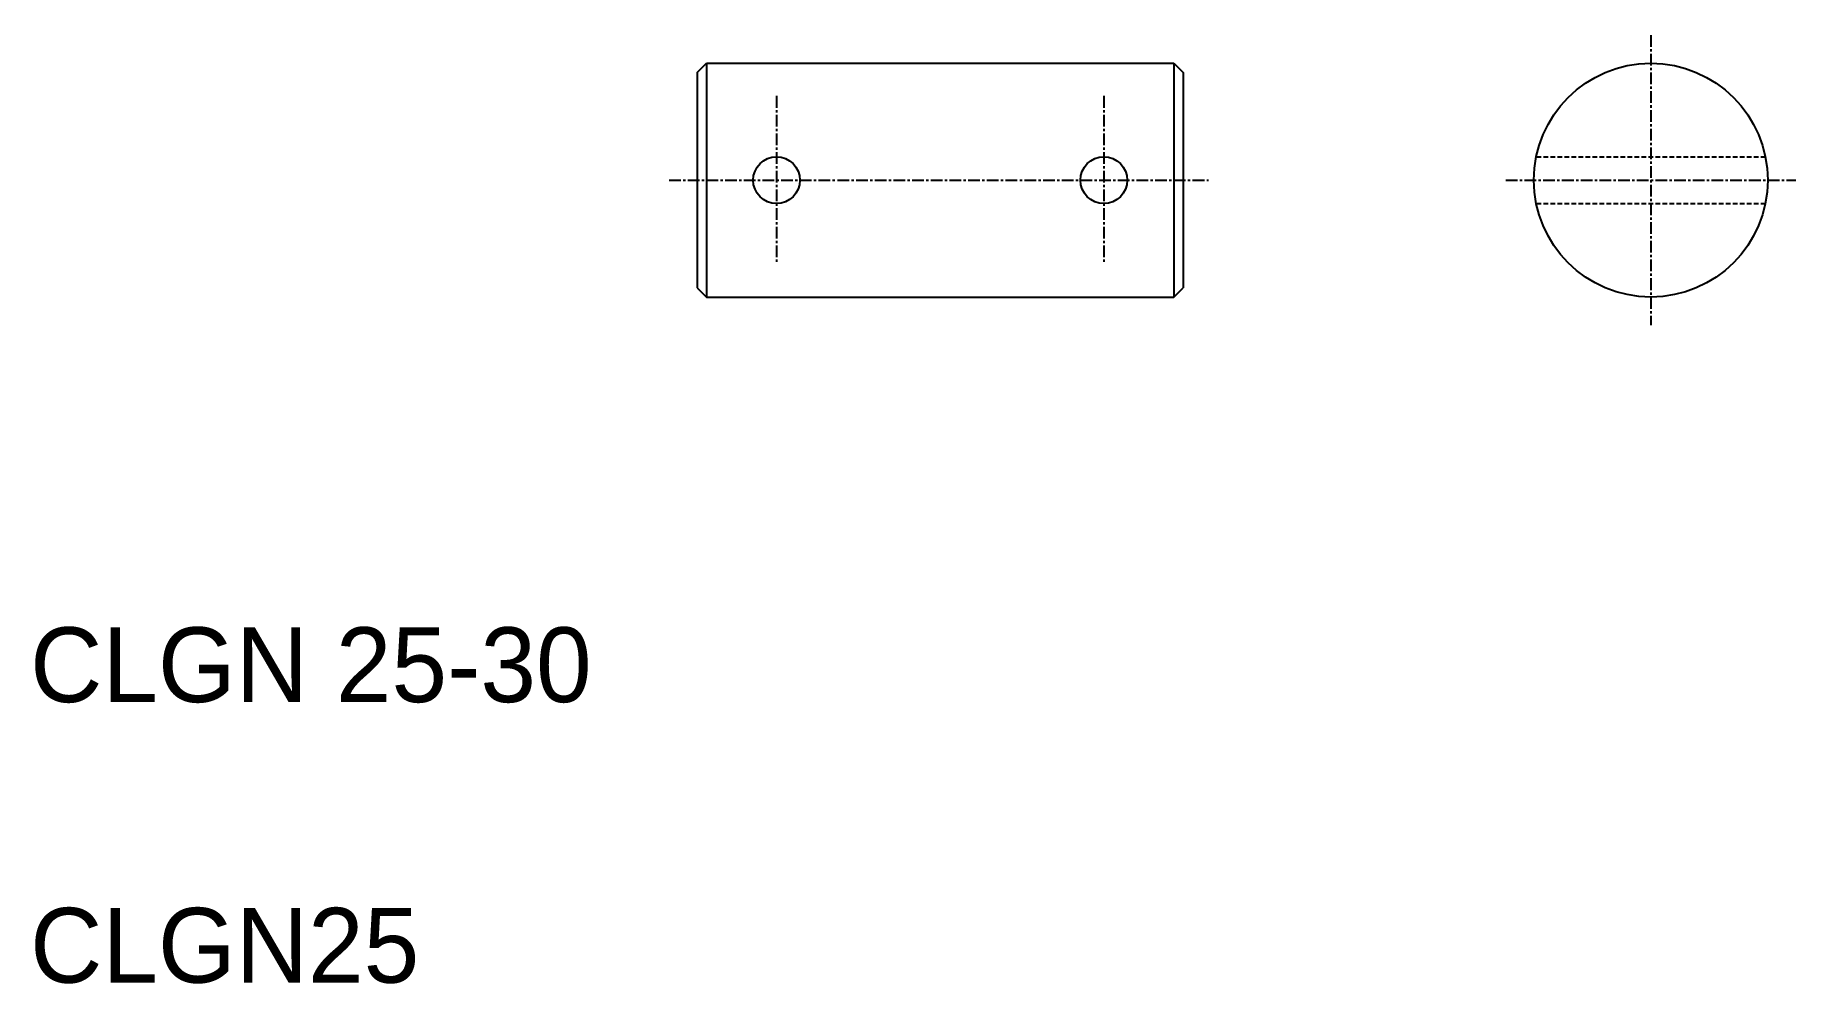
# Model space of a CAD drawing. Extents: x 161 to 349, y 127 to 228.
import ezdxf

# ---------------------------------------------------------------- set-up
doc = ezdxf.new("R2010")
doc.units = 0
doc.linetypes.add('CENTER', pattern=[2, 1.25, -0.25, 0.25, -0.25])
doc.linetypes.add('DASHED', pattern=[0.75, 0.5, -0.25])
doc.layers.get('0').update_dxf_attribs({"linetype": 'CONTINUOUS'})
doc.layers.add('CENTER', color=1, linetype='CENTER')

msp = doc.modelspace()

# ---------------------------------------------------------------- linework, layer by layer
at = {"color": 7, "linetype": 'CONTINUOUS'}
for p, q in [((231.98, 224.31), (232.98, 225.31)), ((231.98, 224.31), (231.98, 201.31)), ((232.98, 225.31), (232.98, 200.31)), ((232.98, 225.31), (282.98, 225.31)), ((282.98, 225.31), (282.98, 200.31)), ((282.98, 225.31), (283.98, 224.31)), ((283.98, 224.31), (283.98, 201.31)), ((231.98, 201.31), (232.98, 200.31)), ((232.98, 200.31), (282.98, 200.31)), ((282.98, 200.31), (283.98, 201.31))]:
    msp.add_line(p, q, dxfattribs=at)
at = {"color": 3, "linetype": 'DASHED'}
for p, q in [((321.74, 215.31), (346.23, 215.31)), ((321.74, 210.31), (346.23, 210.31))]:
    msp.add_line(p, q, dxfattribs=at)
at = {"color": 7, "linetype": 'CONTINUOUS'}
for centre, radius in [((333.98, 212.81), 12.5), ((240.48, 212.81), 2.5), ((275.48, 212.81), 2.5)]:
    msp.add_circle(centre, radius, dxfattribs=at)
at = {"layer": 'CENTER', "color": 1, "linetype": 'CENTER'}
for p, q in [((333.98, 228.31), (333.98, 197.31)), ((240.48, 221.81), (240.48, 203.81)), ((275.48, 221.81), (275.48, 203.81)), ((228.98, 212.81), (286.67, 212.81)), ((318.48, 212.81), (349.48, 212.81))]:
    msp.add_line(p, q, dxfattribs=at)

# ---------------------------------------------------------------- texts
at = {"color": 7, "linetype": 'CONTINUOUS'}
for s, p in [('CLGN 25-30', (160.65, 156.99)), ('CLGN25', (160.65, 126.99))]:
    msp.add_text(s, height=8, dxfattribs=at).set_placement(p)

doc.saveas('drawing.dxf')
